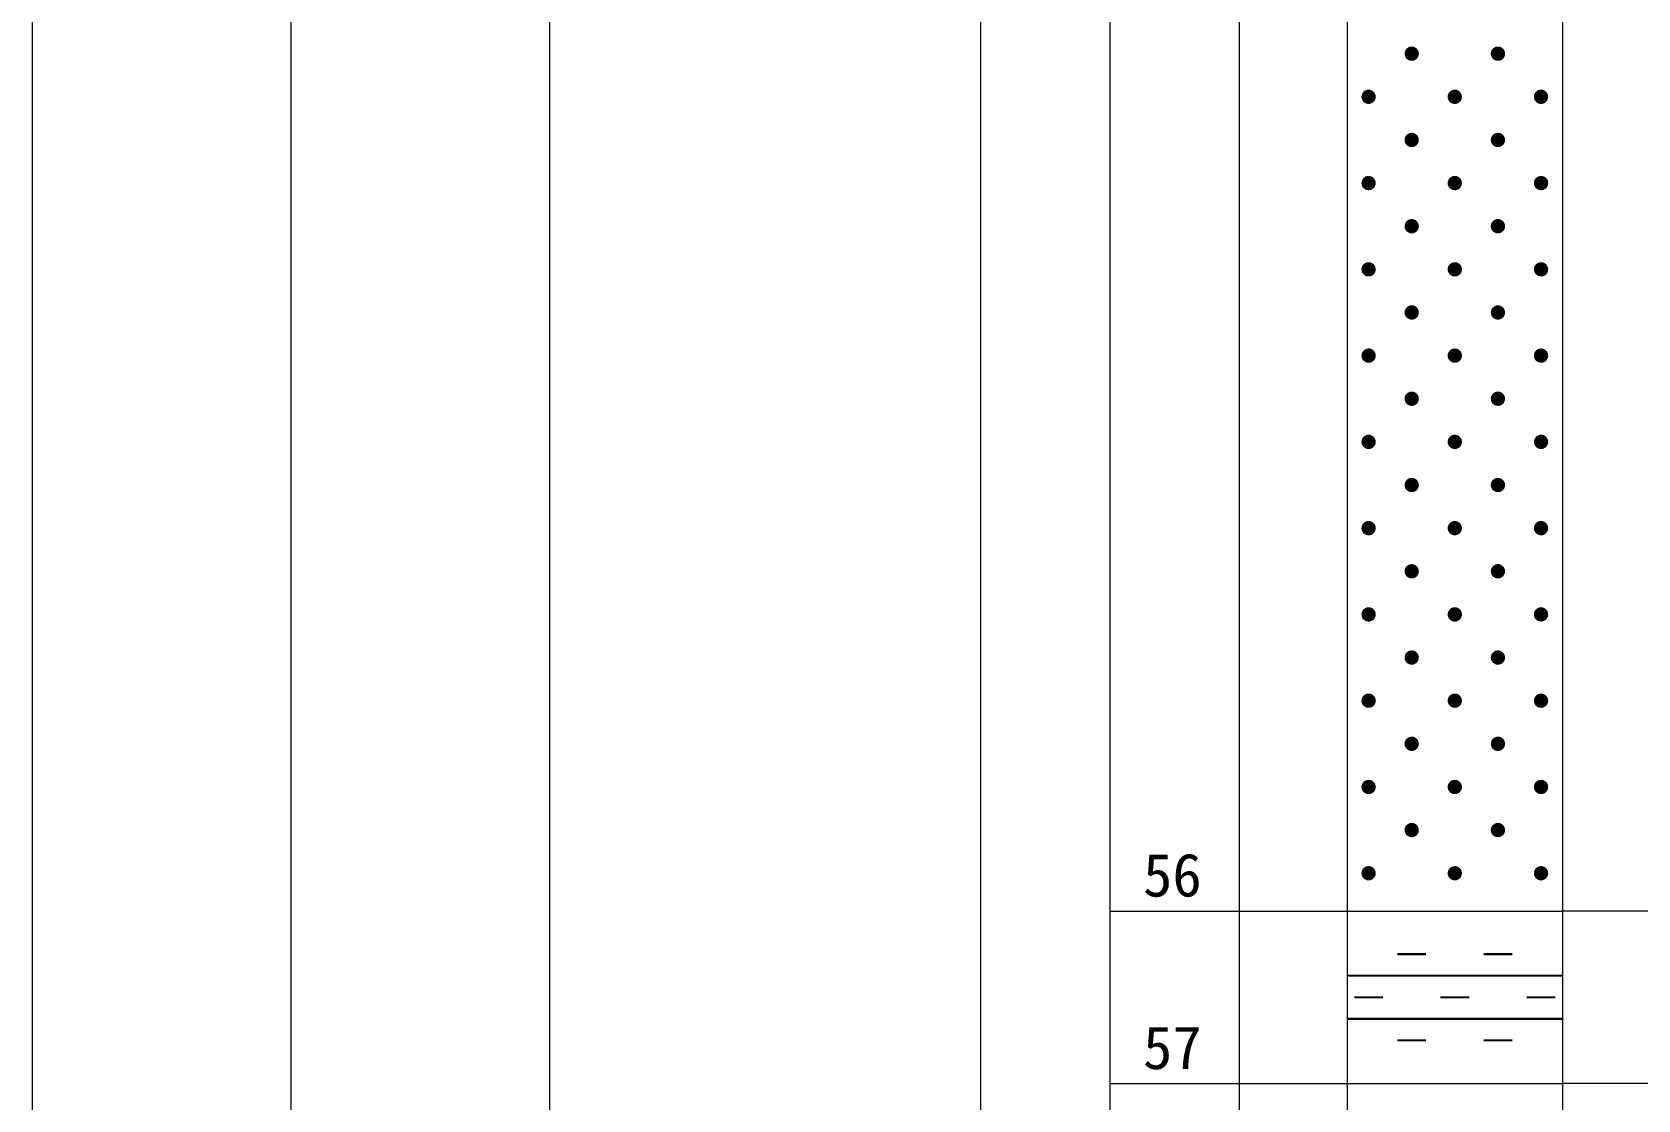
# Model space of a CAD drawing. Header units: inches. Extents: x -27 to 109, y -724 to 26.
# Drawn here: x 5.88 to 20.78, y -286.96 to -277.05 of the extents above; entities that cross this region are included whole.
import ezdxf

# ---------------------------------------------------------------- set-up
doc = ezdxf.new("R2010")
doc.units = ezdxf.units.IN
doc.header["$MEASUREMENT"] = 0
doc.layers.get('0').update_dxf_attribs({"lineweight": 0})
doc.styles.add('宋体', font='')
doc.styles.get('宋体').set_extended_font_data('宋体')

# ---------------------------------------------------------------- blocks, each defined once
blk = doc.blocks.new('lr_block_49')
at = {"true_color": 0x000000}
for points in [[(18.746, -277.271), (18.748, -277.254), (18.746, -277.237), (18.739, -277.22), (18.729, -277.207), (18.715, -277.196), (18.699, -277.189), (18.682, -277.187), (18.664, -277.189), (18.648, -277.196), (18.634, -277.207), (18.624, -277.22), (18.617, -277.237), (18.615, -277.254), (18.617, -277.271), (18.624, -277.287), (18.634, -277.301), (18.648, -277.311), (18.664, -277.318), (18.682, -277.32), (18.699, -277.318), (18.715, -277.311), (18.729, -277.301), (18.739, -277.287)], [(19.546, -277.271), (19.548, -277.254), (19.546, -277.237), (19.539, -277.22), (19.529, -277.207), (19.515, -277.196), (19.499, -277.189), (19.482, -277.187), (19.464, -277.189), (19.448, -277.196), (19.434, -277.207), (19.424, -277.22), (19.417, -277.237), (19.415, -277.254), (19.417, -277.271), (19.424, -277.287), (19.434, -277.301), (19.448, -277.311), (19.464, -277.318), (19.482, -277.32), (19.499, -277.318), (19.515, -277.311), (19.529, -277.301), (19.539, -277.287)], [(18.346, -277.671), (18.348, -277.654), (18.346, -277.637), (18.339, -277.62), (18.329, -277.607), (18.315, -277.596), (18.299, -277.589), (18.282, -277.587), (18.264, -277.589), (18.248, -277.596), (18.234, -277.607), (18.224, -277.62), (18.217, -277.637), (18.215, -277.654), (18.217, -277.671), (18.224, -277.687), (18.234, -277.701), (18.248, -277.711), (18.264, -277.718), (18.282, -277.72), (18.299, -277.718), (18.315, -277.711), (18.329, -277.701), (18.339, -277.687)], [(19.146, -277.671), (19.148, -277.654), (19.146, -277.637), (19.139, -277.62), (19.129, -277.607), (19.115, -277.596), (19.099, -277.589), (19.082, -277.587), (19.064, -277.589), (19.048, -277.596), (19.034, -277.607), (19.024, -277.62), (19.017, -277.637), (19.015, -277.654), (19.017, -277.671), (19.024, -277.687), (19.034, -277.701), (19.048, -277.711), (19.064, -277.718), (19.082, -277.72), (19.099, -277.718), (19.115, -277.711), (19.129, -277.701), (19.139, -277.687)], [(19.946, -277.671), (19.948, -277.654), (19.946, -277.637), (19.939, -277.62), (19.929, -277.607), (19.915, -277.596), (19.899, -277.589), (19.882, -277.587), (19.864, -277.589), (19.848, -277.596), (19.834, -277.607), (19.824, -277.62), (19.817, -277.637), (19.815, -277.654), (19.817, -277.671), (19.824, -277.687), (19.834, -277.701), (19.848, -277.711), (19.864, -277.718), (19.882, -277.72), (19.899, -277.718), (19.915, -277.711), (19.929, -277.701), (19.939, -277.687)], [(18.746, -278.071), (18.748, -278.054), (18.746, -278.037), (18.739, -278.02), (18.729, -278.007), (18.715, -277.996), (18.699, -277.989), (18.682, -277.987), (18.664, -277.989), (18.648, -277.996), (18.634, -278.007), (18.624, -278.02), (18.617, -278.037), (18.615, -278.054), (18.617, -278.071), (18.624, -278.087), (18.634, -278.101), (18.648, -278.111), (18.664, -278.118), (18.682, -278.12), (18.699, -278.118), (18.715, -278.111), (18.729, -278.101), (18.739, -278.087)], [(19.546, -278.071), (19.548, -278.054), (19.546, -278.037), (19.539, -278.02), (19.529, -278.007), (19.515, -277.996), (19.499, -277.989), (19.482, -277.987), (19.464, -277.989), (19.448, -277.996), (19.434, -278.007), (19.424, -278.02), (19.417, -278.037), (19.415, -278.054), (19.417, -278.071), (19.424, -278.087), (19.434, -278.101), (19.448, -278.111), (19.464, -278.118), (19.482, -278.12), (19.499, -278.118), (19.515, -278.111), (19.529, -278.101), (19.539, -278.087)], [(18.346, -278.471), (18.348, -278.454), (18.346, -278.437), (18.339, -278.42), (18.329, -278.407), (18.315, -278.396), (18.299, -278.389), (18.282, -278.387), (18.264, -278.389), (18.248, -278.396), (18.234, -278.407), (18.224, -278.42), (18.217, -278.437), (18.215, -278.454), (18.217, -278.471), (18.224, -278.487), (18.234, -278.501), (18.248, -278.511), (18.264, -278.518), (18.282, -278.52), (18.299, -278.518), (18.315, -278.511), (18.329, -278.501), (18.339, -278.487)], [(19.146, -278.471), (19.148, -278.454), (19.146, -278.437), (19.139, -278.42), (19.129, -278.407), (19.115, -278.396), (19.099, -278.389), (19.082, -278.387), (19.064, -278.389), (19.048, -278.396), (19.034, -278.407), (19.024, -278.42), (19.017, -278.437), (19.015, -278.454), (19.017, -278.471), (19.024, -278.487), (19.034, -278.501), (19.048, -278.511), (19.064, -278.518), (19.082, -278.52), (19.099, -278.518), (19.115, -278.511), (19.129, -278.501), (19.139, -278.487)], [(19.946, -278.471), (19.948, -278.454), (19.946, -278.437), (19.939, -278.42), (19.929, -278.407), (19.915, -278.396), (19.899, -278.389), (19.882, -278.387), (19.864, -278.389), (19.848, -278.396), (19.834, -278.407), (19.824, -278.42), (19.817, -278.437), (19.815, -278.454), (19.817, -278.471), (19.824, -278.487), (19.834, -278.501), (19.848, -278.511), (19.864, -278.518), (19.882, -278.52), (19.899, -278.518), (19.915, -278.511), (19.929, -278.501), (19.939, -278.487)], [(18.746, -278.871), (18.748, -278.854), (18.746, -278.837), (18.739, -278.82), (18.729, -278.807), (18.715, -278.796), (18.699, -278.789), (18.682, -278.787), (18.664, -278.789), (18.648, -278.796), (18.634, -278.807), (18.624, -278.82), (18.617, -278.837), (18.615, -278.854), (18.617, -278.871), (18.624, -278.887), (18.634, -278.901), (18.648, -278.911), (18.664, -278.918), (18.682, -278.92), (18.699, -278.918), (18.715, -278.911), (18.729, -278.901), (18.739, -278.887)], [(19.546, -278.871), (19.548, -278.854), (19.546, -278.837), (19.539, -278.82), (19.529, -278.807), (19.515, -278.796), (19.499, -278.789), (19.482, -278.787), (19.464, -278.789), (19.448, -278.796), (19.434, -278.807), (19.424, -278.82), (19.417, -278.837), (19.415, -278.854), (19.417, -278.871), (19.424, -278.887), (19.434, -278.901), (19.448, -278.911), (19.464, -278.918), (19.482, -278.92), (19.499, -278.918), (19.515, -278.911), (19.529, -278.901), (19.539, -278.887)], [(18.346, -279.271), (18.348, -279.254), (18.346, -279.237), (18.339, -279.22), (18.329, -279.207), (18.315, -279.196), (18.299, -279.189), (18.282, -279.187), (18.264, -279.189), (18.248, -279.196), (18.234, -279.207), (18.224, -279.22), (18.217, -279.237), (18.215, -279.254), (18.217, -279.271), (18.224, -279.287), (18.234, -279.301), (18.248, -279.311), (18.264, -279.318), (18.282, -279.32), (18.299, -279.318), (18.315, -279.311), (18.329, -279.301), (18.339, -279.287)], [(19.146, -279.271), (19.148, -279.254), (19.146, -279.237), (19.139, -279.22), (19.129, -279.207), (19.115, -279.196), (19.099, -279.189), (19.082, -279.187), (19.064, -279.189), (19.048, -279.196), (19.034, -279.207), (19.024, -279.22), (19.017, -279.237), (19.015, -279.254), (19.017, -279.271), (19.024, -279.287), (19.034, -279.301), (19.048, -279.311), (19.064, -279.318), (19.082, -279.32), (19.099, -279.318), (19.115, -279.311), (19.129, -279.301), (19.139, -279.287)], [(19.946, -279.271), (19.948, -279.254), (19.946, -279.237), (19.939, -279.22), (19.929, -279.207), (19.915, -279.196), (19.899, -279.189), (19.882, -279.187), (19.864, -279.189), (19.848, -279.196), (19.834, -279.207), (19.824, -279.22), (19.817, -279.237), (19.815, -279.254), (19.817, -279.271), (19.824, -279.287), (19.834, -279.301), (19.848, -279.311), (19.864, -279.318), (19.882, -279.32), (19.899, -279.318), (19.915, -279.311), (19.929, -279.301), (19.939, -279.287)], [(18.746, -279.671), (18.748, -279.654), (18.746, -279.637), (18.739, -279.62), (18.729, -279.607), (18.715, -279.596), (18.699, -279.589), (18.682, -279.587), (18.664, -279.589), (18.648, -279.596), (18.634, -279.607), (18.624, -279.62), (18.617, -279.637), (18.615, -279.654), (18.617, -279.671), (18.624, -279.687), (18.634, -279.701), (18.648, -279.711), (18.664, -279.718), (18.682, -279.72), (18.699, -279.718), (18.715, -279.711), (18.729, -279.701), (18.739, -279.687)], [(19.546, -279.671), (19.548, -279.654), (19.546, -279.637), (19.539, -279.62), (19.529, -279.607), (19.515, -279.596), (19.499, -279.589), (19.482, -279.587), (19.464, -279.589), (19.448, -279.596), (19.434, -279.607), (19.424, -279.62), (19.417, -279.637), (19.415, -279.654), (19.417, -279.671), (19.424, -279.687), (19.434, -279.701), (19.448, -279.711), (19.464, -279.718), (19.482, -279.72), (19.499, -279.718), (19.515, -279.711), (19.529, -279.701), (19.539, -279.687)], [(18.346, -280.071), (18.348, -280.054), (18.346, -280.037), (18.339, -280.02), (18.329, -280.007), (18.315, -279.996), (18.299, -279.989), (18.282, -279.987), (18.264, -279.989), (18.248, -279.996), (18.234, -280.007), (18.224, -280.02), (18.217, -280.037), (18.215, -280.054), (18.217, -280.071), (18.224, -280.087), (18.234, -280.101), (18.248, -280.111), (18.264, -280.118), (18.282, -280.12), (18.299, -280.118), (18.315, -280.111), (18.329, -280.101), (18.339, -280.087)], [(19.146, -280.071), (19.148, -280.054), (19.146, -280.037), (19.139, -280.02), (19.129, -280.007), (19.115, -279.996), (19.099, -279.989), (19.082, -279.987), (19.064, -279.989), (19.048, -279.996), (19.034, -280.007), (19.024, -280.02), (19.017, -280.037), (19.015, -280.054), (19.017, -280.071), (19.024, -280.087), (19.034, -280.101), (19.048, -280.111), (19.064, -280.118), (19.082, -280.12), (19.099, -280.118), (19.115, -280.111), (19.129, -280.101), (19.139, -280.087)], [(19.946, -280.071), (19.948, -280.054), (19.946, -280.037), (19.939, -280.02), (19.929, -280.007), (19.915, -279.996), (19.899, -279.989), (19.882, -279.987), (19.864, -279.989), (19.848, -279.996), (19.834, -280.007), (19.824, -280.02), (19.817, -280.037), (19.815, -280.054), (19.817, -280.071), (19.824, -280.087), (19.834, -280.101), (19.848, -280.111), (19.864, -280.118), (19.882, -280.12), (19.899, -280.118), (19.915, -280.111), (19.929, -280.101), (19.939, -280.087)], [(18.746, -280.471), (18.748, -280.454), (18.746, -280.437), (18.739, -280.42), (18.729, -280.407), (18.715, -280.396), (18.699, -280.389), (18.682, -280.387), (18.664, -280.389), (18.648, -280.396), (18.634, -280.407), (18.624, -280.42), (18.617, -280.437), (18.615, -280.454), (18.617, -280.471), (18.624, -280.487), (18.634, -280.501), (18.648, -280.511), (18.664, -280.518), (18.682, -280.52), (18.699, -280.518), (18.715, -280.511), (18.729, -280.501), (18.739, -280.487)], [(19.546, -280.471), (19.548, -280.454), (19.546, -280.437), (19.539, -280.42), (19.529, -280.407), (19.515, -280.396), (19.499, -280.389), (19.482, -280.387), (19.464, -280.389), (19.448, -280.396), (19.434, -280.407), (19.424, -280.42), (19.417, -280.437), (19.415, -280.454), (19.417, -280.471), (19.424, -280.487), (19.434, -280.501), (19.448, -280.511), (19.464, -280.518), (19.482, -280.52), (19.499, -280.518), (19.515, -280.511), (19.529, -280.501), (19.539, -280.487)], [(18.346, -280.871), (18.348, -280.854), (18.346, -280.837), (18.339, -280.82), (18.329, -280.807), (18.315, -280.796), (18.299, -280.789), (18.282, -280.787), (18.264, -280.789), (18.248, -280.796), (18.234, -280.807), (18.224, -280.82), (18.217, -280.837), (18.215, -280.854), (18.217, -280.871), (18.224, -280.887), (18.234, -280.901), (18.248, -280.911), (18.264, -280.918), (18.282, -280.92), (18.299, -280.918), (18.315, -280.911), (18.329, -280.901), (18.339, -280.887)], [(19.146, -280.871), (19.148, -280.854), (19.146, -280.837), (19.139, -280.82), (19.129, -280.807), (19.115, -280.796), (19.099, -280.789), (19.082, -280.787), (19.064, -280.789), (19.048, -280.796), (19.034, -280.807), (19.024, -280.82), (19.017, -280.837), (19.015, -280.854), (19.017, -280.871), (19.024, -280.887), (19.034, -280.901), (19.048, -280.911), (19.064, -280.918), (19.082, -280.92), (19.099, -280.918), (19.115, -280.911), (19.129, -280.901), (19.139, -280.887)], [(19.946, -280.871), (19.948, -280.854), (19.946, -280.837), (19.939, -280.82), (19.929, -280.807), (19.915, -280.796), (19.899, -280.789), (19.882, -280.787), (19.864, -280.789), (19.848, -280.796), (19.834, -280.807), (19.824, -280.82), (19.817, -280.837), (19.815, -280.854), (19.817, -280.871), (19.824, -280.887), (19.834, -280.901), (19.848, -280.911), (19.864, -280.918), (19.882, -280.92), (19.899, -280.918), (19.915, -280.911), (19.929, -280.901), (19.939, -280.887)], [(18.746, -281.271), (18.748, -281.254), (18.746, -281.237), (18.739, -281.22), (18.729, -281.207), (18.715, -281.196), (18.699, -281.189), (18.682, -281.187), (18.664, -281.189), (18.648, -281.196), (18.634, -281.207), (18.624, -281.22), (18.617, -281.237), (18.615, -281.254), (18.617, -281.271), (18.624, -281.287), (18.634, -281.301), (18.648, -281.311), (18.664, -281.318), (18.682, -281.32), (18.699, -281.318), (18.715, -281.311), (18.729, -281.301), (18.739, -281.287)], [(19.546, -281.271), (19.548, -281.254), (19.546, -281.237), (19.539, -281.22), (19.529, -281.207), (19.515, -281.196), (19.499, -281.189), (19.482, -281.187), (19.464, -281.189), (19.448, -281.196), (19.434, -281.207), (19.424, -281.22), (19.417, -281.237), (19.415, -281.254), (19.417, -281.271), (19.424, -281.287), (19.434, -281.301), (19.448, -281.311), (19.464, -281.318), (19.482, -281.32), (19.499, -281.318), (19.515, -281.311), (19.529, -281.301), (19.539, -281.287)], [(18.346, -281.671), (18.348, -281.654), (18.346, -281.637), (18.339, -281.62), (18.329, -281.607), (18.315, -281.596), (18.299, -281.589), (18.282, -281.587), (18.264, -281.589), (18.248, -281.596), (18.234, -281.607), (18.224, -281.62), (18.217, -281.637), (18.215, -281.654), (18.217, -281.671), (18.224, -281.687), (18.234, -281.701), (18.248, -281.711), (18.264, -281.718), (18.282, -281.72), (18.299, -281.718), (18.315, -281.711), (18.329, -281.701), (18.339, -281.687)], [(19.146, -281.671), (19.148, -281.654), (19.146, -281.637), (19.139, -281.62), (19.129, -281.607), (19.115, -281.596), (19.099, -281.589), (19.082, -281.587), (19.064, -281.589), (19.048, -281.596), (19.034, -281.607), (19.024, -281.62), (19.017, -281.637), (19.015, -281.654), (19.017, -281.671), (19.024, -281.687), (19.034, -281.701), (19.048, -281.711), (19.064, -281.718), (19.082, -281.72), (19.099, -281.718), (19.115, -281.711), (19.129, -281.701), (19.139, -281.687)], [(19.946, -281.671), (19.948, -281.654), (19.946, -281.637), (19.939, -281.62), (19.929, -281.607), (19.915, -281.596), (19.899, -281.589), (19.882, -281.587), (19.864, -281.589), (19.848, -281.596), (19.834, -281.607), (19.824, -281.62), (19.817, -281.637), (19.815, -281.654), (19.817, -281.671), (19.824, -281.687), (19.834, -281.701), (19.848, -281.711), (19.864, -281.718), (19.882, -281.72), (19.899, -281.718), (19.915, -281.711), (19.929, -281.701), (19.939, -281.687)], [(18.746, -282.071), (18.748, -282.054), (18.746, -282.037), (18.739, -282.02), (18.729, -282.007), (18.715, -281.996), (18.699, -281.989), (18.682, -281.987), (18.664, -281.989), (18.648, -281.996), (18.634, -282.007), (18.624, -282.02), (18.617, -282.037), (18.615, -282.054), (18.617, -282.071), (18.624, -282.087), (18.634, -282.101), (18.648, -282.111), (18.664, -282.118), (18.682, -282.12), (18.699, -282.118), (18.715, -282.111), (18.729, -282.101), (18.739, -282.087)], [(19.546, -282.071), (19.548, -282.054), (19.546, -282.037), (19.539, -282.02), (19.529, -282.007), (19.515, -281.996), (19.499, -281.989), (19.482, -281.987), (19.464, -281.989), (19.448, -281.996), (19.434, -282.007), (19.424, -282.02), (19.417, -282.037), (19.415, -282.054), (19.417, -282.071), (19.424, -282.087), (19.434, -282.101), (19.448, -282.111), (19.464, -282.118), (19.482, -282.12), (19.499, -282.118), (19.515, -282.111), (19.529, -282.101), (19.539, -282.087)], [(18.346, -282.471), (18.348, -282.454), (18.346, -282.437), (18.339, -282.42), (18.329, -282.407), (18.315, -282.396), (18.299, -282.389), (18.282, -282.387), (18.264, -282.389), (18.248, -282.396), (18.234, -282.407), (18.224, -282.42), (18.217, -282.437), (18.215, -282.454), (18.217, -282.471), (18.224, -282.487), (18.234, -282.501), (18.248, -282.511), (18.264, -282.518), (18.282, -282.52), (18.299, -282.518), (18.315, -282.511), (18.329, -282.501), (18.339, -282.487)], [(19.146, -282.471), (19.148, -282.454), (19.146, -282.437), (19.139, -282.42), (19.129, -282.407), (19.115, -282.396), (19.099, -282.389), (19.082, -282.387), (19.064, -282.389), (19.048, -282.396), (19.034, -282.407), (19.024, -282.42), (19.017, -282.437), (19.015, -282.454), (19.017, -282.471), (19.024, -282.487), (19.034, -282.501), (19.048, -282.511), (19.064, -282.518), (19.082, -282.52), (19.099, -282.518), (19.115, -282.511), (19.129, -282.501), (19.139, -282.487)], [(19.946, -282.471), (19.948, -282.454), (19.946, -282.437), (19.939, -282.42), (19.929, -282.407), (19.915, -282.396), (19.899, -282.389), (19.882, -282.387), (19.864, -282.389), (19.848, -282.396), (19.834, -282.407), (19.824, -282.42), (19.817, -282.437), (19.815, -282.454), (19.817, -282.471), (19.824, -282.487), (19.834, -282.501), (19.848, -282.511), (19.864, -282.518), (19.882, -282.52), (19.899, -282.518), (19.915, -282.511), (19.929, -282.501), (19.939, -282.487)], [(18.746, -282.871), (18.748, -282.854), (18.746, -282.837), (18.739, -282.82), (18.729, -282.807), (18.715, -282.796), (18.699, -282.789), (18.682, -282.787), (18.664, -282.789), (18.648, -282.796), (18.634, -282.807), (18.624, -282.82), (18.617, -282.837), (18.615, -282.854), (18.617, -282.871), (18.624, -282.887), (18.634, -282.901), (18.648, -282.911), (18.664, -282.918), (18.682, -282.92), (18.699, -282.918), (18.715, -282.911), (18.729, -282.901), (18.739, -282.887)], [(19.546, -282.871), (19.548, -282.854), (19.546, -282.837), (19.539, -282.82), (19.529, -282.807), (19.515, -282.796), (19.499, -282.789), (19.482, -282.787), (19.464, -282.789), (19.448, -282.796), (19.434, -282.807), (19.424, -282.82), (19.417, -282.837), (19.415, -282.854), (19.417, -282.871), (19.424, -282.887), (19.434, -282.901), (19.448, -282.911), (19.464, -282.918), (19.482, -282.92), (19.499, -282.918), (19.515, -282.911), (19.529, -282.901), (19.539, -282.887)], [(18.346, -283.271), (18.348, -283.254), (18.346, -283.237), (18.339, -283.22), (18.329, -283.207), (18.315, -283.196), (18.299, -283.189), (18.282, -283.187), (18.264, -283.189), (18.248, -283.196), (18.234, -283.207), (18.224, -283.22), (18.217, -283.237), (18.215, -283.254), (18.217, -283.271), (18.224, -283.287), (18.234, -283.301), (18.248, -283.311), (18.264, -283.318), (18.282, -283.32), (18.299, -283.318), (18.315, -283.311), (18.329, -283.301), (18.339, -283.287)], [(19.146, -283.271), (19.148, -283.254), (19.146, -283.237), (19.139, -283.22), (19.129, -283.207), (19.115, -283.196), (19.099, -283.189), (19.082, -283.187), (19.064, -283.189), (19.048, -283.196), (19.034, -283.207), (19.024, -283.22), (19.017, -283.237), (19.015, -283.254), (19.017, -283.271), (19.024, -283.287), (19.034, -283.301), (19.048, -283.311), (19.064, -283.318), (19.082, -283.32), (19.099, -283.318), (19.115, -283.311), (19.129, -283.301), (19.139, -283.287)], [(19.946, -283.271), (19.948, -283.254), (19.946, -283.237), (19.939, -283.22), (19.929, -283.207), (19.915, -283.196), (19.899, -283.189), (19.882, -283.187), (19.864, -283.189), (19.848, -283.196), (19.834, -283.207), (19.824, -283.22), (19.817, -283.237), (19.815, -283.254), (19.817, -283.271), (19.824, -283.287), (19.834, -283.301), (19.848, -283.311), (19.864, -283.318), (19.882, -283.32), (19.899, -283.318), (19.915, -283.311), (19.929, -283.301), (19.939, -283.287)], [(18.746, -283.671), (18.748, -283.654), (18.746, -283.637), (18.739, -283.62), (18.729, -283.607), (18.715, -283.596), (18.699, -283.589), (18.682, -283.587), (18.664, -283.589), (18.648, -283.596), (18.634, -283.607), (18.624, -283.62), (18.617, -283.637), (18.615, -283.654), (18.617, -283.671), (18.624, -283.687), (18.634, -283.701), (18.648, -283.711), (18.664, -283.718), (18.682, -283.72), (18.699, -283.718), (18.715, -283.711), (18.729, -283.701), (18.739, -283.687)], [(19.546, -283.671), (19.548, -283.654), (19.546, -283.637), (19.539, -283.62), (19.529, -283.607), (19.515, -283.596), (19.499, -283.589), (19.482, -283.587), (19.464, -283.589), (19.448, -283.596), (19.434, -283.607), (19.424, -283.62), (19.417, -283.637), (19.415, -283.654), (19.417, -283.671), (19.424, -283.687), (19.434, -283.701), (19.448, -283.711), (19.464, -283.718), (19.482, -283.72), (19.499, -283.718), (19.515, -283.711), (19.529, -283.701), (19.539, -283.687)], [(18.346, -284.071), (18.348, -284.054), (18.346, -284.037), (18.339, -284.02), (18.329, -284.007), (18.315, -283.996), (18.299, -283.989), (18.282, -283.987), (18.264, -283.989), (18.248, -283.996), (18.234, -284.007), (18.224, -284.02), (18.217, -284.037), (18.215, -284.054), (18.217, -284.071), (18.224, -284.087), (18.234, -284.101), (18.248, -284.111), (18.264, -284.118), (18.282, -284.12), (18.299, -284.118), (18.315, -284.111), (18.329, -284.101), (18.339, -284.087)], [(19.146, -284.071), (19.148, -284.054), (19.146, -284.037), (19.139, -284.02), (19.129, -284.007), (19.115, -283.996), (19.099, -283.989), (19.082, -283.987), (19.064, -283.989), (19.048, -283.996), (19.034, -284.007), (19.024, -284.02), (19.017, -284.037), (19.015, -284.054), (19.017, -284.071), (19.024, -284.087), (19.034, -284.101), (19.048, -284.111), (19.064, -284.118), (19.082, -284.12), (19.099, -284.118), (19.115, -284.111), (19.129, -284.101), (19.139, -284.087)], [(19.946, -284.071), (19.948, -284.054), (19.946, -284.037), (19.939, -284.02), (19.929, -284.007), (19.915, -283.996), (19.899, -283.989), (19.882, -283.987), (19.864, -283.989), (19.848, -283.996), (19.834, -284.007), (19.824, -284.02), (19.817, -284.037), (19.815, -284.054), (19.817, -284.071), (19.824, -284.087), (19.834, -284.101), (19.848, -284.111), (19.864, -284.118), (19.882, -284.12), (19.899, -284.118), (19.915, -284.111), (19.929, -284.101), (19.939, -284.087)], [(18.746, -284.471), (18.748, -284.454), (18.746, -284.437), (18.739, -284.42), (18.729, -284.407), (18.715, -284.396), (18.699, -284.389), (18.682, -284.387), (18.664, -284.389), (18.648, -284.396), (18.634, -284.407), (18.624, -284.42), (18.617, -284.437), (18.615, -284.454), (18.617, -284.471), (18.624, -284.487), (18.634, -284.501), (18.648, -284.511), (18.664, -284.518), (18.682, -284.52), (18.699, -284.518), (18.715, -284.511), (18.729, -284.501), (18.739, -284.487)], [(19.546, -284.471), (19.548, -284.454), (19.546, -284.437), (19.539, -284.42), (19.529, -284.407), (19.515, -284.396), (19.499, -284.389), (19.482, -284.387), (19.464, -284.389), (19.448, -284.396), (19.434, -284.407), (19.424, -284.42), (19.417, -284.437), (19.415, -284.454), (19.417, -284.471), (19.424, -284.487), (19.434, -284.501), (19.448, -284.511), (19.464, -284.518), (19.482, -284.52), (19.499, -284.518), (19.515, -284.511), (19.529, -284.501), (19.539, -284.487)], [(18.346, -284.871), (18.348, -284.854), (18.346, -284.837), (18.339, -284.82), (18.329, -284.807), (18.315, -284.796), (18.299, -284.789), (18.282, -284.787), (18.264, -284.789), (18.248, -284.796), (18.234, -284.807), (18.224, -284.82), (18.217, -284.837), (18.215, -284.854), (18.217, -284.871), (18.224, -284.887), (18.234, -284.901), (18.248, -284.911), (18.264, -284.918), (18.282, -284.92), (18.299, -284.918), (18.315, -284.911), (18.329, -284.901), (18.339, -284.887)], [(19.146, -284.871), (19.148, -284.854), (19.146, -284.837), (19.139, -284.82), (19.129, -284.807), (19.115, -284.796), (19.099, -284.789), (19.082, -284.787), (19.064, -284.789), (19.048, -284.796), (19.034, -284.807), (19.024, -284.82), (19.017, -284.837), (19.015, -284.854), (19.017, -284.871), (19.024, -284.887), (19.034, -284.901), (19.048, -284.911), (19.064, -284.918), (19.082, -284.92), (19.099, -284.918), (19.115, -284.911), (19.129, -284.901), (19.139, -284.887)], [(19.946, -284.871), (19.948, -284.854), (19.946, -284.837), (19.939, -284.82), (19.929, -284.807), (19.915, -284.796), (19.899, -284.789), (19.882, -284.787), (19.864, -284.789), (19.848, -284.796), (19.834, -284.807), (19.824, -284.82), (19.817, -284.837), (19.815, -284.854), (19.817, -284.871), (19.824, -284.887), (19.834, -284.901), (19.848, -284.911), (19.864, -284.918), (19.882, -284.92), (19.899, -284.918), (19.915, -284.911), (19.929, -284.901), (19.939, -284.887)]]:
    blk.add_hatch(color=18, dxfattribs=at).paths.add_polyline_path(points, flags=17)
blk = doc.blocks.new('lr_block_50')
at = {"color": 7, "const_width": 0.02}
for points in [[(18.548, -285.604), (18.815, -285.604)], [(19.348, -285.604), (19.615, -285.604)], [(18.082, -285.804), (18.882, -285.804)], [(18.882, -285.804), (19.682, -285.804)], [(19.682, -285.804), (20.082, -285.804)], [(18.415, -286.004), (18.148, -286.004)], [(19.215, -286.004), (18.948, -286.004)], [(20.015, -286.004), (19.748, -286.004)], [(18.082, -286.204), (18.882, -286.204)], [(18.882, -286.204), (19.682, -286.204)], [(19.682, -286.204), (20.082, -286.204)], [(18.548, -286.404), (18.815, -286.404)], [(19.348, -286.404), (19.615, -286.404)]]:
    blk.add_lwpolyline(points, dxfattribs=at)

msp = doc.modelspace()

# ---------------------------------------------------------------- linework, layer by layer
at = {"linetype": 'Continuous', "lineweight": 15}
for p, q in [((5.882, 0.896), (5.882, -693.554)), ((8.282, 0.896), (8.282, -693.554)), ((10.682, 0.896), (10.682, -693.554)), ((14.682, 0.896), (14.682, -693.554)), ((15.882, 0.896), (15.882, -693.554)), ((17.082, 0.896), (17.082, -693.554)), ((18.082, -252.104), (18.082, -285.204)), ((20.082, -252.104), (20.082, -285.204)), ((15.882, -285.204), (17.082, -285.204)), ((17.082, -285.204), (18.082, -285.204)), ((18.082, -285.204), (20.082, -285.204)), ((18.082, -285.204), (18.082, -286.804)), ((21.082, -285.204), (20.082, -285.204)), ((20.082, -285.204), (20.082, -286.804)), ((15.882, -286.804), (17.082, -286.804)), ((17.082, -286.804), (18.082, -286.804)), ((18.082, -286.804), (20.082, -286.804)), ((18.082, -286.804), (18.082, -302.344)), ((21.082, -286.804), (20.082, -286.804)), ((20.082, -286.804), (20.082, -302.344))]:
    msp.add_line(p, q, dxfattribs=at)

# ---------------------------------------------------------------- block references
at = {"color": 7}
for name in ['lr_block_49', 'lr_block_50']:
    msp.add_blockref(name, (0, 0), dxfattribs=at)

# ---------------------------------------------------------------- texts
at = {"style": '宋体'}
for s, p in [('56', (16.189, -285.07)), ('57', (16.189, -286.67))]:
    msp.add_text(s, height=0.4, dxfattribs=at).set_placement(p)

doc.saveas('drawing.dxf')
